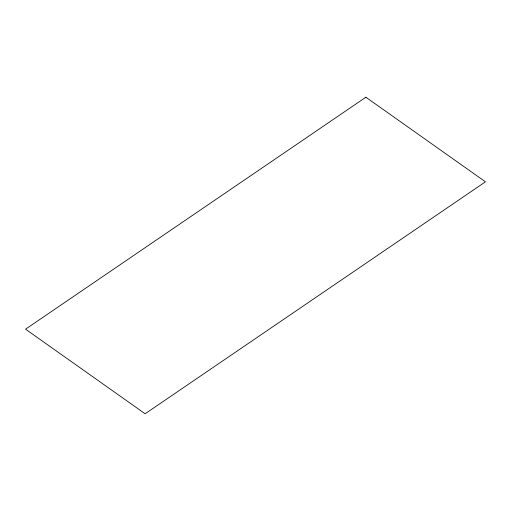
<?xml version="1.0" encoding="UTF-8"?>
<svg xmlns="http://www.w3.org/2000/svg" width="511" height="511" viewBox="0 0 511 511"><rect width="100%" height="100%" fill="white"/><g stroke="black" fill="none" stroke-linecap="round" stroke-linejoin="round"><path stroke-width="0.77" d="M365.87 97.224L25.55 329.18L145.13 413.776L485.45 181.82L365.87 97.224"/></g></svg>
